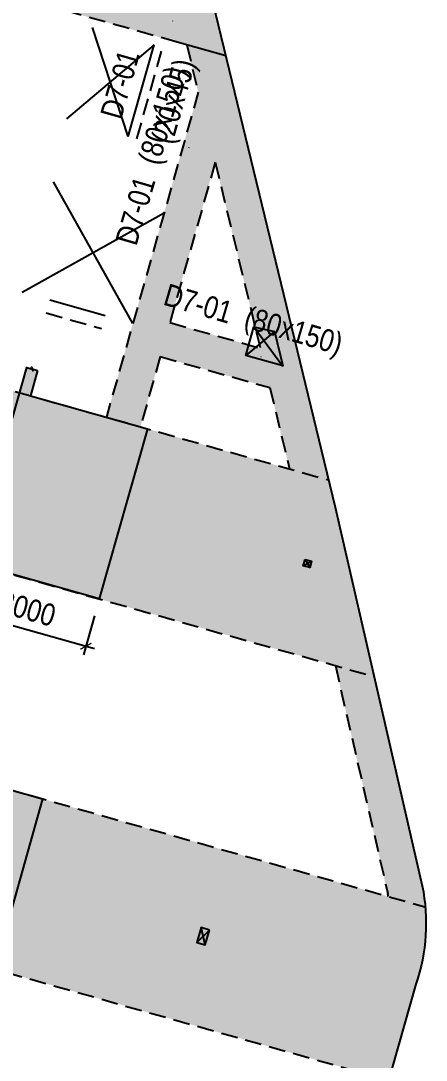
# Model space of a CAD drawing. Header units: millimetres. Extents: x 5400 to 3023951, y -127214 to 225084.
# Drawn here: x 1623240 to 1632406, y -51168 to -27653 of the extents above; entities that cross this region are included whole.
import ezdxf
from ezdxf.enums import TextEntityAlignment as Align

# ---------------------------------------------------------------- set-up
doc = ezdxf.new("R2010")
doc.units = ezdxf.units.MM
doc.header["$LTSCALE"] = 100
doc.header["$PDMODE"] = 32
doc.header["$PDSIZE"] = 2.5
doc.linetypes.add('HIDDEN', pattern=[0.375, 0.25, -0.125])
for name, color, linetype in [('ccu11-Dim', 8, 'Continuous'), ('ccu11-Hatch', 250, 'Continuous'), ('ccu11-Manh', 8, 'Continuous'), ('ccu11-Thay', 7, 'Continuous'), ('ccu12-Hatch', 250, 'Continuous'), ('ccu12-Khuat', 9, 'HIDDEN'), ('ccu12-Lomo', 2, 'Continuous'), ('ccu12-Text', 31, 'Continuous'), ('ccu12-Thay', 7, 'Continuous')]:
    doc.layers.add(name, color=color, linetype=linetype)
doc.layers.add('ccu12-Tencaukien', color=9, linetype='Continuous', lineweight=15)
doc.styles.add('Arial Narrow', font='ARIALN.TTF')
doc.dimstyles.new('ccu12-200', dxfattribs={"dimscale": 200, "dimtxt": 2.5, "dimasz": 1, "dimexe": 1, "dimexo": 2, "dimgap": 1, "dimtad": 1, "dimdec": 0, "dimdsep": 46, "dimtxsty": 'Arial Narrow', "dimblk": 'ARCHTICK', "dimcen": -1, "dimdle": 1, "dimclrd": 256, "dimclre": 256, "dimclrt": 3, "dimadec": 0, "dimazin": 2, "dimtfac": 0.1, "dimtdec": 0, "dimtmove": 0, "dimatfit": 1, "dimldrblk": 'ARCHTICK', "dimfxl": 1, "dimtvp": 0.8333333333333334, "dimtolj": 1, "dimtzin": 12, "dimarcsym": 0})
pattern_1 = [(0, (3.448489512782544, -118802.8467581033), (317.5, 317.5), [158.75, -476.25]), (90, (82.82348951278254, -118882.2217581033), (-317.5, 317.5), [158.75, -476.25])]

# ---------------------------------------------------------------- blocks, each defined once
blk = doc.blocks.new('*U142')
at = {"layer": 'ccu12-Tencaukien', "color": 8, "ltscale": 10000}
blk.add_line((360.6565736538532, -155.3215232637356), (354.4065714950475, -155.3215232637356), dxfattribs=at)
at = {"layer": 'ccu12-Text', "color": 2, "style": 'Arial Narrow', "width": 0.8}
blk.add_attdef('SH', text='', height=300, dxfattribs=at).set_placement((275.6048113084853, 5.864471777974813), align=Align.BOTTOM_RIGHT)
at = {"layer": 'ccu12-Text', "color": 31, "style": 'Arial Narrow', "width": 0.8}
for tag, p in [('(', (507.5315725744504, -75.41116959831947)), (')', (962.8971199221714, -75.41116959831947)), ('KT', (632.605666770517, -75.41116959831947))]:
    blk.add_attdef(tag, text='', height=250, dxfattribs=at).set_placement(p, align=Align.BOTTOM_LEFT)
blk = doc.blocks.new('*U89')
at = {"layer": 'ccu12-Tencaukien', "color": 8, "ltscale": 10000}
blk.add_line((360.6565736538532, -155.3215232637356), (354.4065714950475, -155.3215232637356), dxfattribs=at)
at = {"layer": 'ccu12-Text', "color": 2, "style": 'Arial Narrow', "width": 0.8}
blk.add_attdef('SH', text='', height=300, dxfattribs=at).set_placement((275.6048113084853, 5.864471777974813), align=Align.BOTTOM_RIGHT)
at = {"layer": 'ccu12-Text', "color": 31, "style": 'Arial Narrow', "width": 0.8}
for tag, p in [('(', (507.5315725744504, -75.41116959831947)), (')', (962.8971199221714, -75.41116959831947)), ('KT', (632.605666770517, -75.41116959831947))]:
    blk.add_attdef(tag, text='', height=250, dxfattribs=at).set_placement(p, align=Align.BOTTOM_LEFT)
blk = doc.blocks.new('*U79')
at = {"layer": 'ccu12-Tencaukien', "color": 8, "ltscale": 10000}
blk.add_line((360.6565736538532, -155.3215232637356), (354.4065714950475, -155.3215232637356), dxfattribs=at)
at = {"layer": 'ccu12-Text', "color": 2, "style": 'Arial Narrow', "width": 0.8}
blk.add_attdef('SH', text='', height=300, dxfattribs=at).set_placement((275.6048113084853, 5.864471777974813), align=Align.BOTTOM_RIGHT)
at = {"layer": 'ccu12-Text', "color": 31, "style": 'Arial Narrow', "width": 0.8}
for tag, p in [('(', (507.5315725744504, -75.41116959831947)), (')', (962.8971199221714, -75.41116959831947)), ('KT', (632.605666770517, -75.41116959831947))]:
    blk.add_attdef(tag, text='', height=250, dxfattribs=at).set_placement(p, align=Align.BOTTOM_LEFT)
blk = doc.blocks.new('_ARCHTICK')
at = {"color": 0, "linetype": 'ByBlock', "const_width": 0.15}
blk.add_lwpolyline([(-0.5, -0.5), (0.5, 0.5)], dxfattribs=at)
blk = doc.blocks.new('*D245')
at = {"layer": 'ccu11-Dim', "lineweight": -2, "ltscale": 0.5, "transparency": 16777216}
for p, q in [((1622017.710784691, -40301.80925261317), (1621769.778438037, -41179.22381645895)), ((1621631.699454965, -40932.37529117701), (1624903.583275971, -41856.91639996285)), ((1624904.667097344, -41117.58081918891), (1624656.73475069, -41994.99538303469))]:
    blk.add_line(p, q, dxfattribs=at)
at = {"layer": 'Defpoints', "color": 0, "ltscale": 0.5, "transparency": 16777216}
for p in [(1622126.480326901, -39916.88174425944, -0.06275660917031174), (1625013.436639554, -40732.65331083519, -0.06275660917031174), (1624711.119521795, -41802.53162885783)]:
    blk.add_point(p, dxfattribs=at)
at = {"layer": 'ccu11-Dim', "lineweight": -2, "ltscale": 0.5, "transparency": 16777216, "xscale": 200, "yscale": 200, "zscale": 200}
for p, rotation in [((1621824.163209142, -40986.76006228209), 164.2212204098425), ((1624711.119521795, -41802.53162885783), 344.2212204098425)]:
    blk.add_blockref('_ARCHTICK', p, dxfattribs=dict(at, rotation=rotation))
at = {"layer": 'ccu11-Dim', "color": 3, "ltscale": 0.5, "transparency": 16777216, "insert": (1623391.444624247, -40956.51510639762), "char_height": 500, "attachment_point": 5, "rotation": 344.2212204098425, "style": 'Arial Narrow', "bg_fill": 3, "box_fill_scale": 1.1, "bg_fill_color": 256, "bg_fill_true_color": 13158600, "bg_fill_transparency": 0}
blk.add_mtext('\\A1;3000', dxfattribs=at)
blk = doc.blocks.new('lomot6')
at = {"layer": 'ccu11-Manh'}
for p, q in [((85539.88365357439, 64258.13937073544, -0.07147833110842527), (86193.57694800431, 63370.20412319401, 0.02686229703019222)), ((86004.35644996841, 64151.6383642999, -0.07147833110842527), (85356.48304492049, 63606.86121548541, -0.07147833110842527)), ((86657.38042903435, 58850.35918311001, -6.197715206191544e-08), (86842.53219805355, 58953.89092910656, -2.20402372528665e-09)), ((86698.19044054579, 58994.70094061785, -6.197715206191544e-08), (86801.72218654235, 58809.54917159872, -2.20402372528665e-09)), ((84535.45647944347, 50609.30590256408, -1.331868902846681e-07), (84250.23897702643, 50329.27786220066, -1.331868902846681e-07)), ((84441.56862066733, 50277.0905989325, -1.331868902846681e-07), (84345.11575270467, 50664.98723525231, -1.331868902846681e-07))]:
    blk.add_line(p, q, dxfattribs=at)
at = {"layer": 'ccu12-Lomo'}
for points, elevation in [([(85539.88365357439, 64258.13937073544), (86004.35644996748, 64151.63836430298), (86192.73585551162, 63371.37155071393), (85356.48304492049, 63606.86121548541), (85539.88365357439, 64258.13937073544)], -0.07147833110842527), ([(86698.19044054579, 58994.70094061785), (86842.53219805355, 58953.89092910656), (86801.72218654235, 58809.54917159872), (86657.38042903435, 58850.35918311001), (86698.19044054579, 58994.70094061785)], -6.197715206191544e-08), ([(84536.3881028064, 50610.22057526981), (84345.2709499211, 50665.53638081343), (84250.23897702643, 50329.27786220066), (84441.07538021961, 50275.34530377697), (84535.45647944347, 50609.30590256408)], -1.331868902846681e-07)]:
    blk.add_lwpolyline(points, dxfattribs=dict(at, elevation=elevation))

msp = doc.modelspace()

# ---------------------------------------------------------------- hatches: boundary and pattern name
at = {"layer": 'ccu11-Hatch', "ltscale": 0.5}
h = msp.add_hatch(dxfattribs=at)
h.set_pattern_fill('CROSS', color=256, scale=50)
h.set_pattern_definition(pattern_1)
h.paths.add_polyline_path([(1623835.515303609, -15667.87681374073), (1624836.372572997, -15950.69055047414, 0.4979511787492574), (1616842.404938338, -13520.55805205138), (1616685.983114422, -13647.62280134209), (1617678.679972737, -13928.1306385037, -0.4261561955069815)])
h.paths.add_polyline_path([(1618082.151648927, -16120.45363750932), (1617312.296632219, -15902.91455308913), (1615354.444872439, -22831.60970345618), (1616124.299889147, -23049.14878787639)])
h.paths.add_polyline_path([(1607954.312432252, -20740.54320302393), (1608895.670663672, -21006.54420753816), (1615729.152067109, -15455.56302361323), (1614787.79383569, -15189.56201909902)])
h.paths.add_polyline_path([(1621705.749570028, -24626.30737873589), (1622475.604586736, -24843.84646315615), (1624433.456346518, -17915.15131278971), (1623663.601329811, -17697.61222836951)])
h.paths.add_polyline_path([(1625391.722888464, -18185.93012391827), (1624508.145997909, -17936.25647938153), (1626452.926856847, -25967.72437043338), (1627336.503747402, -26217.39801497014)])
h.paths.add_polyline_path([(1625174.662896001, -36621.58444838411), (1625944.517912708, -36839.12353280418), (1626393.135988475, -35251.4967523762), (1628870.453417965, -35951.51604657283), (1629316.076454728, -37791.82987670378), (1630199.653345283, -38041.50352124052), (1627876.720652663, -28448.36131803998), (1626993.143762108, -28198.68767350326), (1627252.304994578, -29268.95999113987)])
h.paths.add_polyline_path([(1627635.943283631, -30853.29201813973), (1628654.366655861, -35059.13072534496), (1626610.675072895, -34481.6417356687)], flags=16)
h.paths.add_polyline_path([(1621931.756875685, -26768.48400492447), (1621161.901858978, -26550.9449205042), (1618823.356701459, -34826.88635010822), (1619593.211718167, -35044.42543452856)])
h.paths.add_polyline_path([(1612472.052003874, -33032.1886748297), (1613241.907020582, -33249.72775924994), (1615580.452178097, -24973.78632964495), (1614810.597161389, -24756.24724522469)])
h.paths.add_polyline_path([(1602707.692573357, -25002.48325912502, 0.1237807818447533), (1600938.522382305, -27581.59183270796), (1600369.292795497, -29612.29388943409), (1601139.14949992, -29829.83345075449), (1601699.718524254, -27830.02757798496, -0.1216354556623677), (1603225.266775241, -25612.73297598903), (1606997.481384939, -22548.48342529511), (1606056.123153519, -22282.4824207809)])
h.paths.add_polyline_path([(1600059.514156087, -33681.3860826723), (1599289.657451664, -33463.84652135195), (1598021.08592266, -37989.42086385726), (1598790.942627082, -38206.96042517762)])
h.paths.add_polyline_path([(1597711.307283249, -42058.51305709529), (1596941.450578826, -41840.97349577496), (1595672.879049823, -46366.54783827788), (1596442.735754245, -46584.08739959821)])
h.paths.add_polyline_path([(1609788.474055413, -45471.17614948261), (1609018.619038706, -45253.63706506234), (1607740.576917738, -49776.5352882181), (1608510.431934446, -49994.07437263848)])
h.paths.add_polyline_path([(1610106.314460806, -41404.3619815251), (1610876.169477514, -41621.90106594544), (1612154.211598481, -37099.00284278709), (1611384.356581774, -36881.46375836694)])
h.paths.add_polyline_path([(1618505.516296065, -38893.70051806529), (1617735.661279358, -38676.16143364497), (1616457.619158388, -43199.05965680281), (1617227.474175096, -43416.59874122308)])
h.paths.add_polyline_path([(1614091.881615317, -51571.23296349496), (1614861.736632025, -51788.77204791515), (1616139.778752994, -47265.87382475994), (1615369.923736286, -47048.33474033962)])
h.paths.add_polyline_path([(1631230.09850348, -42489.30475906802), (1630352.156124944, -42241.22326702655), (1631537.566609381, -47395.37533975775, -0.005058928439771424), (1631550.593301171, -47463.90395208458), (1632388.513799305, -47700.67640147444, 0.02822974291902001), (1632319.59972075, -47226.44436678651)])
h.paths.add_polyline_path([(1629186.221205877, -59993.08990246397), (1628416.36587536, -59775.55072937011), (1627134.239997772, -64297.29496903537), (1627904.095328601, -64514.83414102943)])
h.paths.add_polyline_path([(1613774.041209923, -55638.04713145192), (1613004.186193216, -55420.50804703172), (1611726.144073946, -59943.40626417318), (1612495.999090964, -60160.94534749329)])
h.paths.add_polyline_path([(1605374.839373806, -58148.70859797312), (1606144.694390825, -58366.24768129329), (1607422.736512346, -53843.34945617574), (1606652.881495639, -53625.81037175554)])
h.paths.add_polyline_path([(1603304.139199226, -65476.76609048213), (1604073.994239749, -65694.30509061876), (1605059.109026129, -62208.05542496059), (1604289.450429447, -61989.82122433587)])
h.paths.add_polyline_path([(1609655.444093282, -67271.46307041773), (1610425.299133805, -67489.00207055436), (1611408.793258278, -64008.48780965399), (1610639.134661597, -63790.25360902935)])
h.paths.add_polyline_path([(1631559.518057824, -51623.05264099612), (1630789.662727307, -51405.51346790224), (1629507.536841773, -55927.25773559159), (1630277.39217229, -56144.79690868544)])
h = msp.add_hatch(dxfattribs=at)
h.set_pattern_fill('CROSS', color=256, scale=50)
h.set_pattern_definition(pattern_1)
h.paths.add_polyline_path([(1593323.923248867, -54743.46319950353), (1592241.608965416, -58573.69482427537), (1626809.472634652, -68375.30053320806), (1627904.095328601, -64514.83414102944)])
edge = h.paths.add_edge_path()
edge.add_line((1595672.879049823, -46366.54783827788), (1595219.219709374, -47984.95801415911))
edge.add_arc((1590440.735162416, -46765.5947819298), 4931.608384454556, 317.8150160713972, 345.6848826937344, ccw=False)
edge.add_line((1594094.961377544, -50077.30008679839), (1629186.221205877, -59993.08990246397))
edge.add_line((1629186.221205877, -59993.08990246397), (1630277.39217229, -56144.79690868544))
edge.add_line((1630277.39217229, -56144.79690868544), (1595672.879049823, -46366.54783827788))
edge = h.paths.add_edge_path()
edge.add_line((1598021.08592266, -37989.42086385725), (1596941.450578826, -41840.97349577496))
edge.add_line((1596941.450578826, -41840.97349577496), (1631559.518057824, -51623.05264099612))
edge.add_line((1631559.518057824, -51623.05264099612), (1632176.01759915, -49448.8096134782))
edge.add_arc((1628157.648455673, -48073.37075201563), 4247.248831286811, 341.1045487179462, 365.034155898059)
edge.add_line((1632388.513799305, -47700.67640147444), (1598021.08592266, -37989.42086385725))
h.paths.add_polyline_path([(1630348.865532716, -38657.71325346448), (1630199.653345283, -38041.50352124052), (1600369.292795497, -29612.29388943409), (1599289.657451664, -33463.84652135195), (1631230.09850348, -42489.30475906802)])
h.paths.add_polyline_path([(1607954.312432252, -20740.54320302393), (1606056.123153519, -22282.4824207809), (1626772.249539469, -28136.26926236901), (1627876.720652663, -28448.36131803997), (1627336.503747402, -26217.39801497015)])
edge = h.paths.add_edge_path()
edge.add_arc((1619921.844949153, -17753.90231590395), 5234.897748429401, 18.66329403922184, 20.14882267663452)
edge.add_line((1624836.372572997, -15950.69055047414), (1616685.983114422, -13647.62280134208))
edge.add_line((1616685.983114422, -13647.62280134208), (1614787.79383569, -15189.56201909902))
edge.add_line((1614787.79383569, -15189.56201909902), (1625391.722888464, -18185.93012391825))
edge.add_line((1625391.722888464, -18185.93012391825), (1624881.468116525, -16078.70308172988))
at = {"layer": 'ccu12-Hatch', "ltscale": 0.5}
h = msp.add_hatch(dxfattribs=at)
h.set_pattern_fill('VATLIEU04', color=256, scale=50.00000000000006, angle=-5.490231636366117e-12, pattern_type=2)
h.set_pattern_definition([(49.9999999999945, (0, 0), (358.6300913003741, -31.37606749133196), [37.50000000000004, -412.5000000000005]), (354.9999999999945, (0, 0), (-69.37566680646404, 376.096066850013), [30.00000000000003, -330.0000000000003]), (100.4513999999945, (29.88583999999979, -2.614670000002867), (289.2546908570441, 344.7197710304495), [31.87009500000004, -350.5710560000003]), (46.1841999999945, (9.582261875174489e-12, 100.0000000000001), (533.6205243128148, -82.75950716456026), [56.25000000000006, -618.7500000000006]), (96.6355999999945, (44.46837250000898, 93.10334649999584), (467.3313527743989, 487.0589354501766), [47.80514400000006, -525.8565000000006]), (351.1841999999945, (9.582261875174489e-12, 100.0000000000001), (467.3309725668608, 487.0593004626181), [45.00000000000005, -495.0000000000006]), (20.99999999999451, (50.00000000000724, 74.9999999999953), (298.4535260592119, -201.3094453326982), [37.50000000000004, -412.5000000000005]), (325.9999999999945, (50.00000000000724, 74.9999999999953), (121.6576659608257, 362.5750225234153), [30.00000000000003, -330.0000000000003]), (71.45139999999452, (74.87111650000567, 58.22419699999289), (420.1113142907609, 161.2652483549361), [31.87009500000004, -350.5710560000004]), (37.49999999999451, (0, 0), (6.07992765866129, 166.4469269156554), [0, -326.0000000000003, 0, -335.0000000000003, 0, -331.2500000000003]), (7.499999999994511, (0, 0), (131.5347687210933, 197.2058559411678), [0, -191.0000000000002, 0, -318.5000000000003, 0, -126.2500000000001]), (327.4999999999945, (-111.5000000000001, 1.068422199081956e-11), (266.9112180862037, -11.27743586721547), [0, -125.0000000000001, 0, -390.0000000000005, 0, -517.5000000000006]), (317.4999999999945, (-161.5000000000002, 1.54753529284068e-11), (291.5930846711982, 50.05249116613098), [0, -162.5000000000002, 0, -259.0000000000003, 0, -367.5000000000004]), (44.99999999999451, (0, 0), (-150.2601910021271, 150.2601910021559), []), (44.99999999999451, (5.869135398544375e-12, 61.25000000000007), (-150.2601910021271, 150.2601910021559), [])])
h.paths.add_polyline_path([(1623617.276906989, -35564.23036090813), (1623455.748349404, -36135.86819201346), (1626101.828577695, -36884.2168239707), (1625014.301095222, -40732.89758136711), (1622367.06002569, -39984.86270985534), (1621089.017904721, -44507.76093301336), (1623734.3787847, -45255.26451654894), (1622646.683362599, -49104.53960008594), (1619999.442159587, -48356.50469085619), (1618721.400038619, -52879.40291401179), (1621366.760918597, -53626.90649754733), (1620279.065496496, -57476.18158108426), (1617631.824293484, -56728.14667185462), (1616353.782182546, -61251.04488420989), (1618998.975039322, -61999.14255504254), (1617909.4127913, -65851.71740972821), (1615263.204185884, -65103.33247093074), (1613708.729925026, -70585.58261670885), (1614915.924819966, -70926.99427856316), (1614369.829959076, -72852.93715590985), (1613167.661199802, -72512.94695578073), (1611220.337819394, -79404.38581901732), (1612421.503451322, -79744.09232065534), (1612149.747632368, -80705.81682460415), (1610946.649318512, -80366.20595163033), (1608771.256981246, -88064.7576918177), (1610453.586750685, -88540.13636207957), (1609637.166812326, -91426.90940427939), (1607953.108980874, -90951.04243271222), (1607753.237392314, -91657.76686048042), (1607657.011624845, -91630.55286270582), (1607646.806375679, -91666.63752550696), (1607619.103990275, -91580.86120101738), (1607608.89874111, -91616.94586381852), (1607512.67297364, -91589.73186604392), (1623376.712488317, -35496.19536646345), (1623472.938255786, -35523.40936424132), (1623483.143504953, -35487.32470144054), (1623510.845890354, -35573.10102593104), (1623521.05113952, -35537.01636313026)])

# ---------------------------------------------------------------- linework, layer by layer
at = {"layer": 'ccu11-Manh', "ltscale": 0.5}
for p, q in [((1625671.281742637, -30267.18533712694, -2.82262258289606e-09), (1624860.555814996, -27803.91038896337, -2.82262258289606e-09)), ((1626255.918032657, -28198.19997990686, -2.82262258289606e-09), (1624275.919524977, -29872.89574618374, -2.82262258289606e-09)), ((1625772.889141412, -34504.48137987488, -2.82262258289606e-09), (1623977.862087622, -31295.450473769, -2.82262258289606e-09)), ((1626479.89089185, -32002.45249817167, -2.82262258289606e-09), (1623270.860337154, -33797.47935552198, -2.82262258289606e-09))]:
    msp.add_line(p, q, dxfattribs=at)
at = {"layer": 'ccu11-Manh', "ltscale": 0.5, "elevation": -0.06275660917031174}
for points in [[(1607512.67297364, -91589.73186604392), (1623376.712488317, -35496.19536646345), (1623472.938255786, -35523.40936424132), (1623483.143504953, -35487.32470144054), (1623510.845890354, -35573.10102593104), (1623521.05113952, -35537.01636313026), (1623617.276906989, -35564.23036090813)], [(1623617.276906989, -35564.23036090813), (1623455.748349404, -36135.86819201346), (1626101.828577695, -36884.2168239707), (1625014.301095222, -40732.89758136711), (1622367.06002569, -39984.86270985534), (1621089.017904721, -44507.76093301336), (1623734.3787847, -45255.26451654894), (1622646.683362599, -49104.53960008594), (1619999.442159587, -48356.50469085619), (1618721.400038619, -52879.40291401179), (1621366.760918597, -53626.90649754733), (1620279.065496496, -57476.18158108426), (1617631.824293484, -56728.14667185462), (1616353.782182546, -61251.04488420989), (1618998.975039322, -61999.14255504254), (1617909.4127913, -65851.71740972821), (1615263.204185884, -65103.33247093074), (1613708.729925026, -70585.58261670885), (1614915.924819966, -70926.99427856316), (1614369.829959076, -72852.93715590985), (1613167.661199802, -72512.94695578073), (1611220.337819394, -79404.38581901732)]]:
    msp.add_lwpolyline(points, dxfattribs=at)
at = {"layer": 'ccu11-Thay', "ltscale": 0.5, "extrusion": (1.069546297388679e-06, 9.422961301469716e-08, 0.9999999999994236)}
msp.add_line((1627876.720652663, -28448.36131803998, -0.3192643670704151), (1626772.249539469, -28136.26926236901, -0.3192643670704151), dxfattribs=at)
at = {"layer": 'ccu11-Thay', "ltscale": 0.5, "elevation": -2.861597840428043e-08}
msp.add_lwpolyline([(1587131.579998052, -50422.40093361992, 0.5644825679610956), (1595215.771219861, -47982.11054324206), (1600935.073892793, -27578.74436179093, -0.1237807818447552), (1602704.244083844, -24999.63578820798), (1616838.956448825, -13517.71058113441, -0.5060665347596186), (1624878.019627012, -16075.85561081288), (1630345.417043203, -38654.86578254761), (1632316.151231237, -47223.59689586946, -0.1334181393599056), (1632172.569109637, -49445.9621425612), (1621760.308869528, -86167.45617493648), (1621760.308869528, -86167.45617493648, -0.2736962313242766), (1599717.054198066, -92252.08849591283), (1599717.054198066, -92252.08849591283), (1599717.054198066, -92252.08849591283), (1599717.054198066, -92252.08849591306, -0.1569564258839065), (1593565.485421833, -89052.94332394922, 0.410792762844288), (1567189.114486698, -88161.2593895759)], format="xyb", dxfattribs=at)
at = {"layer": 'ccu12-Khuat', "ltscale": 15, "extrusion": (1.069546297388679e-06, 9.422961301469716e-08, 0.9999999999994236)}
for p, q in [((1626772.249539469, -28136.26926236901, -0.3192643670704151), (1606056.123153519, -22282.4824207809, -0.3192643670704151)), ((1627252.304994578, -29268.95999113991, -0.3192643670704149), (1625174.662896001, -36621.58444838398, -0.3192643670704151)), ((1600374.204713309, -29613.68185740254, -0.3192643670704151), (1630199.653345283, -38041.50352124051, -0.3192643670704151)), ((1627635.943283631, -30853.29201814004, -0.3192643670704153), (1626610.675072895, -34481.6417356687, -0.3192643670704151)), ((1599286.509291209, -33462.95694093993, -0.3192643670704151), (1631230.09850348, -42489.30475906801, -0.3192643670704147)), ((1626610.675072895, -34481.6417356687, -0.3192643670704151), (1628654.366655861, -35059.13072534504, -0.3192643670704151)), ((1626393.135988475, -35251.49675237622, -0.3192643670704148), (1625944.517912708, -36839.12353280411, -0.3192643670704151)), ((1626393.135988475, -35251.4967523762, -0.3192643670704148), (1628870.453417965, -35951.51604657296, -0.3192643670704151)), ((1598008.468086654, -37985.85542305037, -0.3192643670704151), (1632394.240777204, -47702.29468219167, -0.3192643670704151)), ((1596920.772664555, -41835.13050658774, -0.3192643670704149), (1631560.393614393, -51623.30004832626, -0.3192643670704149))]:
    msp.add_line(p, q, dxfattribs=at)
at = {"layer": 'ccu12-Khuat', "ltscale": 15}
for p, q in [((1625863.745496797, -30321.57010829162, -2.82262258289606e-09), (1626448.381786817, -28252.58475107154, -2.82262258289606e-09)), ((1623814.790123431, -34262.92541993536, -2.82262258289606e-09), (1625065.804525558, -34616.42643219982, -2.82262258289606e-09))]:
    msp.add_line(p, q, dxfattribs=at)
at = {"layer": 'ccu12-Khuat', "ltscale": 15, "elevation": -3.099800772398072e-08}
for points in [[(1626993.143762108, -28198.68767350327), (1627252.304994578, -29268.95999113981)], [(1627635.943283631, -30853.29201813972), (1628654.366655861, -35059.13072534498)], [(1628870.453417965, -35951.51604657283), (1629316.076454728, -37791.82987670381)]]:
    msp.add_lwpolyline(points, dxfattribs=at)
msp.add_lwpolyline([(1630352.156124944, -42241.22326702654), (1631537.566609381, -47395.37533975774, -0.005058928439771424), (1631550.593301171, -47463.90395208457)], format="xyb", dxfattribs=at)
at = {"layer": 'ccu12-Thay'}
for p, q in [((1625671.281742637, -30267.18533712694, -2.82262258289606e-09), (1626255.918032657, -28198.19997990686, -2.82262258289606e-09)), ((1625147.381650638, -34327.73079192308, -2.82262258289606e-09), (1623896.367248488, -33974.22977974055, -2.82262258289606e-09))]:
    msp.add_line(p, q, dxfattribs=at)

# ---------------------------------------------------------------- block references
at = {"layer": 'ccu12-Tencaukien'}
ref = msp.add_blockref('*U142', (1626223.941176075, -28207.61894042838, 2.393579337087912e-06), dxfattribs=dict(at, xscale=1.815893337873054, yscale=1.815893337873054, zscale=1.815893337873054, rotation=74.21909893616227))
ref.add_attrib('KT', '(20x45)', dxfattribs={"color": 31, "height": 500, "rotation": 74.21909893381884, "style": 'Arial Narrow'}).set_placement((1626807.398326807, -30514.68043181241, -7.88548274684253e-08), align=Align.BOTTOM_LEFT)
ref.add_attrib('SH', 'D7-01', dxfattribs={"color": 2, "height": 500, "rotation": 74.21909893381884, "style": 'Arial Narrow'}).set_placement((1626077.897131399, -28449.39783749964, -7.88548274684253e-08), align=Align.BOTTOM_RIGHT)
at = {"layer": 'ccu12-Tencaukien', "extrusion": (1.052561995889126e-06, 1.383652466817454e-07, 0.9999999999994366)}
ref = msp.add_blockref('*U79', (1626582.910379783, -31071.47399707069, 1.612375918803159), dxfattribs=dict(at, xscale=1.815893337873058, yscale=1.815893337873058, zscale=1.815893337873058, rotation=73.65306631109199))
ref.add_attrib('KT', '(80x150)', dxfattribs={"color": 31, "extrusion": (1.052561995889126e-06, 1.383652466817454e-07, 0.9999999999994366), "height": 500.0000000000001, "rotation": 73.65306630982494, "style": 'Arial Narrow'}).set_placement((1626506.117079785, -30986.34775689277, 1.612373446368994), align=Align.BOTTOM_LEFT)
ref.add_attrib('SH', 'D7-01', dxfattribs={"color": 2, "extrusion": (1.052561995889126e-06, 1.383652466817454e-07, 0.9999999999994366), "height": 500.0000000000001, "rotation": 73.65306630982494, "style": 'Arial Narrow'}).set_placement((1626434.484934777, -31311.79833068754, 1.612373446368994), align=Align.BOTTOM_RIGHT)
at = {"layer": 'ccu12-Tencaukien', "extrusion": (1.064992505453727e-06, 8.397864388693086e-08, 0.9999999999994295)}
ref = msp.add_blockref('*U89', (1628129.303696427, -34800.65271016922, 1.63684239168245), dxfattribs=dict(at, xscale=1.815893337873055, yscale=1.815893337873055, zscale=1.815893337873055, rotation=343.6530663110897))
ref.add_attrib('KT', '(80x150)', dxfattribs={"color": 31, "extrusion": (1.064992505453727e-06, 8.397864388693086e-08, 0.9999999999994295), "height": 499.9999999999999, "rotation": 343.6530663105942, "style": 'Arial Narrow'}).set_placement((1628214.429936605, -34723.85941017058, 1.636839919248285), align=Align.BOTTOM_LEFT)
ref.add_attrib('SH', 'D7-01', dxfattribs={"color": 2, "extrusion": (1.064992505453727e-06, 8.397864388693086e-08, 0.9999999999994295), "height": 499.9999999999999, "rotation": 343.6530663105942, "style": 'Arial Narrow'}).set_placement((1627888.97936281, -34652.22726516248, 1.636839919248285), align=Align.BOTTOM_RIGHT)

# ---------------------------------------------------------------- next in the draw order: dimensions: what is measured, and where the dimension line sits
at = {"layer": 'ccu11-Dim', "ltscale": 0.5}
dim = msp.add_aligned_dim(p1=(1622126.480326901, -39916.88174425945, -0.06275660917031174), p2=(1625013.436639554, -40732.6533108352, -0.06275660917031174), distance=-1111.7712242476232, dimstyle='ccu12-200', override={"dimfxl": 8, "dimtfill": 1}, dxfattribs=at)
dim.commit()
dim.dimension.update_dxf_attribs({"geometry": '*D245', "text_midpoint": (1623391.444624247, -40956.51510639762)})

# ---------------------------------------------------------------- next in the draw order: block references
at = {"layer": 'ccu12-Khuat'}
msp.add_blockref('lomot6', (1542970.290986807, -98833.80881055693), dxfattribs=at)

doc.saveas('drawing.dxf')
